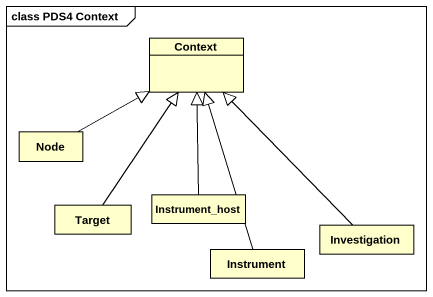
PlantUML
@startuml
mainframe class PDS4 Context
hide circle
hide empty members
class Context
class "Node" as Node_
class Target
class Instrument_host
class Investigation
class Instrument
Node_ -right-|> Context
Target -up-|> Context
Instrument_host -up-|> Context
Investigation -up-|> Context
Instrument -up-|> Context
@enduml
